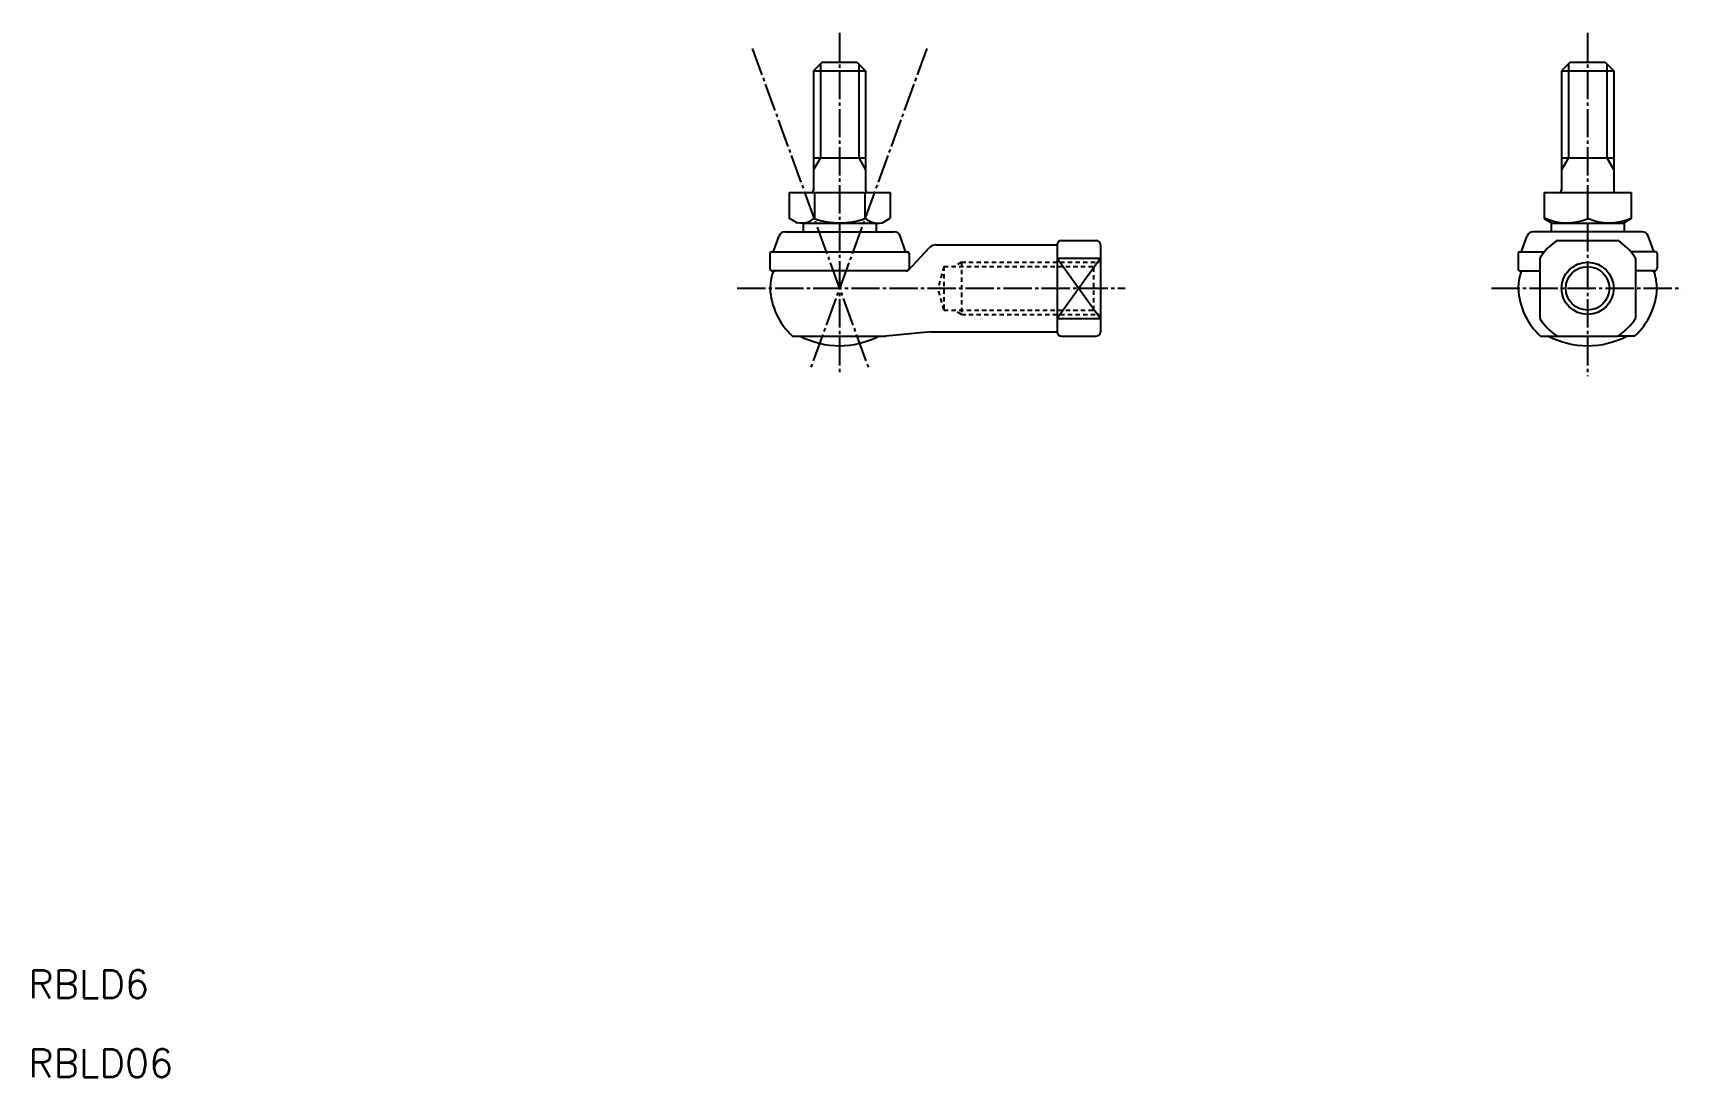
# Model space of a CAD drawing. Extents: x 18 to 207, y 21 to 141.
import ezdxf

# ---------------------------------------------------------------- set-up
doc = ezdxf.new("R2010")
doc.units = 0
doc.header["$LTSCALE"] = 0.25
doc.linetypes.add('CENTER', pattern=[17.5, 13, -1.5, 1.5, -1.5])
doc.linetypes.add('DASHED', pattern=[3.5, 2, -1.5])
doc.layers.get('0').update_dxf_attribs({"linetype": 'CONTINUOUS'})
doc.layers.add('CENTER', color=1, linetype='CENTER')
doc.styles.get("Standard").update_dxf_attribs({"font": 'txt', "bigfont": 'BIGFONT'})

msp = doc.modelspace()

# ---------------------------------------------------------------- linework, layer by layer
at = {"color": 7, "linetype": 'CENTER'}
for p, q in [((196.43, 140.77), (196.43, 101.31)), ((185.37, 111.41), (207.28, 111.41))]:
    msp.add_line(p, q, dxfattribs=at)
at = {"color": 7, "linetype": 'CONTINUOUS'}
for p, q in [((108.43, 137.41), (107.43, 136.41)), ((108.43, 137.41), (112.43, 137.41)), ((112.43, 137.41), (113.43, 136.41)), ((194.43, 137.41), (193.43, 136.41)), ((194.23, 137.21), (194.23, 126.41)), ((194.43, 137.41), (198.43, 137.41)), ((198.43, 137.41), (199.43, 136.41)), ((198.63, 137.21), (198.63, 126.41)), ((107.43, 136.41), (107.43, 122.71)), ((107.43, 136.41), (113.43, 136.41)), ((113.43, 136.41), (113.43, 122.71)), ((193.43, 136.41), (199.43, 136.41)), ((193.43, 136.41), (193.43, 122.71)), ((199.43, 136.41), (199.43, 122.71)), ((107.43, 126.41), (113.43, 126.41)), ((193.43, 126.41), (199.43, 126.41)), ((194.23, 126.41), (193.43, 125.02)), ((198.63, 126.41), (199.43, 125.02)), ((104.63, 122.41), (116.23, 122.41)), ((104.63, 122.41), (104.63, 119.46)), ((107.53, 122.41), (107.53, 119.44)), ((113.33, 122.41), (113.33, 119.44)), ((116.23, 122.41), (116.23, 119.46)), ((191.43, 122.41), (201.43, 122.41)), ((191.43, 122.41), (191.43, 119.43)), ((196.43, 122.41), (196.43, 119.41)), ((201.43, 122.41), (201.43, 119.43)), ((105.58, 118.91), (104.63, 119.46)), ((115.28, 118.91), (116.23, 119.46)), ((104.14, 117.91), (116.72, 117.91)), ((106.23, 118.91), (114.75, 118.91)), ((106.23, 118.91), (106.23, 117.91)), ((114.63, 118.91), (114.63, 117.91)), ((116.18, 119.43), (116.2, 119.43)), ((202.72, 117.91), (190.14, 117.91)), ((191.43, 119.43), (192.32, 118.91)), ((192.23, 118.91), (200.63, 118.91)), ((192.23, 118.91), (192.23, 117.91)), ((201.43, 119.43), (200.54, 118.91)), ((200.63, 118.91), (200.63, 117.91)), ((102.87, 115.74), (103.48, 117.44)), ((117.99, 115.74), (117.38, 117.44)), ((118.35, 113.5), (120.78, 116.09)), ((121.51, 116.41), (135.43, 116.41)), ((135.43, 116.41), (135.43, 106.41)), ((135.93, 116.91), (139.93, 116.91)), ((140.43, 116.41), (140.43, 106.41)), ((188.87, 115.74), (189.48, 117.44)), ((192.97, 116.91), (199.89, 116.91)), ((203.99, 115.74), (203.38, 117.44)), ((102.43, 115.41), (102.43, 113.71)), ((102.63, 115.61), (118.23, 115.61)), ((118.43, 115.41), (118.43, 113.71)), ((135.43, 114.87), (140.43, 114.87)), ((140.43, 114.87), (135.43, 107.95)), ((135.43, 114.87), (140.43, 107.95)), ((188.43, 115.41), (188.43, 113.71)), ((188.63, 115.61), (191.47, 115.61)), ((190.93, 114.87), (190.93, 107.95)), ((204.23, 115.61), (201.39, 115.61)), ((201.93, 114.87), (201.93, 107.95)), ((204.43, 115.41), (204.43, 113.71)), ((118.26, 113.41), (102.73, 113.41)), ((188.73, 113.41), (190.92, 113.41)), ((204.13, 113.41), (201.94, 113.41)), ((120.93, 106.41), (115.74, 105.91)), ((120.93, 106.41), (135.43, 106.41)), ((135.43, 107.95), (140.43, 107.95)), ((105.03, 105.91), (115.74, 105.91)), ((135.93, 105.91), (139.93, 105.91)), ((191.03, 105.91), (192.97, 105.91)), ((192.97, 105.91), (199.89, 105.91)), ((201.83, 105.91), (199.89, 105.91))]:
    msp.add_line(p, q, dxfattribs=at)
at = {"color": 3}
for p, q in [((108.23, 137.21), (108.23, 126.41)), ((112.63, 137.21), (112.63, 126.41)), ((108.23, 126.41), (107.43, 125.02)), ((112.63, 126.41), (113.43, 125.02))]:
    msp.add_line(p, q, dxfattribs=at)
for p, q in [((136.93, 116.91), (136.93, 116.91)), ((137.93, 116.91), (137.93, 116.91))]:
    msp.add_line(p, q)
at = {"color": 3, "linetype": 'DASHED'}
for p, q in [((122.43, 113.91), (121.76, 111.41)), ((122.43, 113.91), (139.68, 113.91)), ((122.43, 113.91), (122.43, 108.91)), ((124.43, 114.41), (123.56, 113.91)), ((124.43, 114.41), (140.18, 114.41)), ((124.43, 114.41), (124.43, 108.41)), ((140.43, 114.66), (139.68, 113.91)), ((139.68, 108.91), (139.68, 113.91)), ((122.43, 108.91), (121.76, 111.41)), ((122.43, 108.91), (139.68, 108.91)), ((124.43, 108.41), (123.56, 108.91)), ((124.43, 108.41), (140.18, 108.41)), ((140.43, 108.16), (139.68, 108.91))]:
    msp.add_line(p, q, dxfattribs=at)
at = {"color": 7, "linetype": 'CONTINUOUS'}
for radius in [3, 2.5]:
    msp.add_circle((196.43, 111.41), radius, dxfattribs=at)
for centre, radius, start, end in [((107.13, 122.71), 0.3, 270, 0), ((113.73, 122.71), 0.3, 180, 270), ((193.13, 122.71), 0.3, 270, 0), ((199.73, 122.71), 0.3, 180, 270), ((106.03, 121.28), 2.36, 258.9431, 309.5025), ((110.43, 127.64), 8.71, 250.21, 289.7901), ((114.82, 120.99), 2.09, 227.7239, 282.7625), ((194.03, 125.41), 6.46, 246.32, 291.8569), ((198.89, 125.17), 6.22, 246.7386, 294.1248), ((104.14, 117.21), 0.7, 90, 160.4872), ((116.72, 117.21), 0.7, 19.5127, 90), ((190.14, 117.21), 0.7, 90, 160.4872), ((202.72, 117.21), 0.7, 19.5127, 90), ((102.69, 115.81), 0.2, 270, 340.4875), ((118.18, 115.81), 0.2, 199.5127, 270), ((121.51, 115.41), 1, 90, 136.8283), ((135.93, 116.41), 0.5, 90, 179.9999), ((139.93, 116.41), 0.5, 0, 90), ((188.69, 115.81), 0.2, 270, 340.4875), ((196.43, 111.41), 6.5, 122.2042, 147.7958), ((196.43, 111.41), 6.5, 32.2042, 57.7958), ((204.18, 115.81), 0.2, 199.5125, 270), ((102.63, 115.41), 0.2, 90, 179.9999), ((118.23, 115.41), 0.2, 0, 90), ((188.63, 115.41), 0.2, 90, 179.9999), ((204.23, 115.41), 0.2, 0, 90), ((102.73, 113.71), 0.3, 180, 270), ((110.43, 111.01), 8, 164.7425, 177.134), ((103.1, 113.01), 0.4, 90, 164.7425), ((118.13, 113.71), 0.3, 270, 0), ((188.73, 113.71), 0.3, 180, 270), ((196.43, 111.01), 8, 164.7425, 177.134), ((189.1, 113.01), 0.4, 90, 164.7425), ((203.76, 113.01), 0.4, 15.2575, 90), ((204.13, 113.71), 0.3, 270, 0), ((196.43, 111.01), 8, 2.8659, 15.2575), ((110.43, 111.81), 8, 182.866, 227.5189), ((196.43, 111.81), 8, 182.866, 227.5189), ((196.43, 111.81), 8, 312.4811, 357.134), ((135.93, 106.41), 0.5, 180, 270), ((139.93, 106.41), 0.5, 270, 0), ((196.43, 111.41), 6.5, 212.2042, 237.7958), ((196.43, 111.41), 6.5, 302.2042, 327.7958), ((110.43, 114.61), 9.8, 242.5925, 297.4075), ((196.43, 114.61), 9.8, 242.5925, 297.4075)]:
    msp.add_arc(centre, radius, start, end, dxfattribs=at)
at = {"layer": 'CENTER', "color": 1, "linetype": 'CENTER'}
for p, q in [((110.43, 140.77), (110.43, 101.43)), ((100.39, 139), (113.84, 102.03)), ((120.47, 139), (107.02, 102.03)), ((98.66, 111.41), (143.25, 111.41))]:
    msp.add_line(p, q, dxfattribs=at)

# ---------------------------------------------------------------- texts
at = {"color": 7, "linetype": 'CONTINUOUS', "width": 1.013011}
for s, p in [('RBLD6', (17.15, 29.81)), ('RBLD06', (17.15, 20.73))]:
    msp.add_text(s, height=3.2, dxfattribs=at).set_placement(p)

doc.saveas('drawing.dxf')
